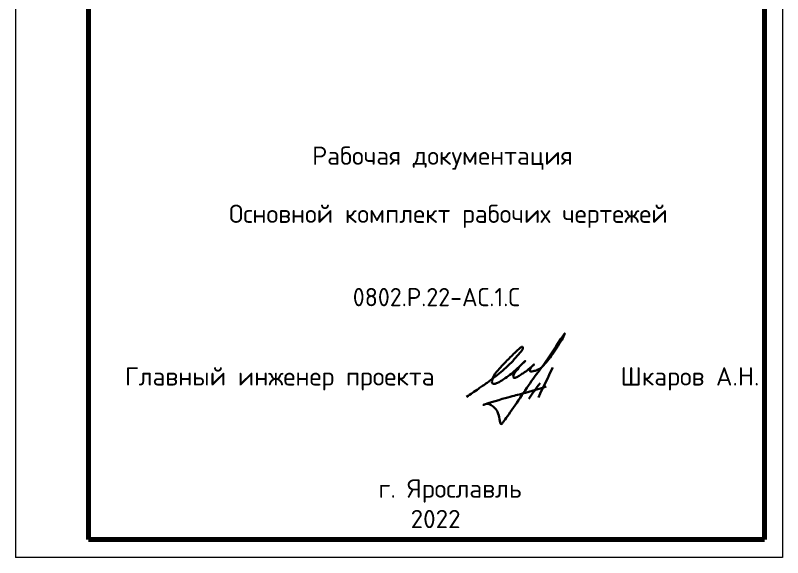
# Model space of a CAD drawing. Header units: millimetres. Extents: x 1601 to 14530, y 1157 to 3820.
# Drawn here: x 6331.1 to 6541.1, y 2825.6 to 2974.1 of the extents above; entities that cross this region are included whole.
import ezdxf

# ---------------------------------------------------------------- set-up
doc = ezdxf.new("R2010")
doc.units = ezdxf.units.MM
doc.layers.add('Основной', color=1, linetype='Continuous', lineweight=60)
doc.layers.add('Размерный', color=4, linetype='Continuous', lineweight=30)
doc.layers.add('рамка', color=7, linetype='Continuous')
doc.styles.add('-ISOCPEUR-', font='isocpeur.TTF')
doc.styles.get("Standard").update_dxf_attribs({"font": 'GOST Common.ttf'})

# ---------------------------------------------------------------- blocks, each defined once
blk = doc.blocks.new('подпись')
at = {"lineweight": 30}
for points in [[(-0.82, -1.225), (-0.208, -0.796), (0.429, -0.361), (0.855, -0.08), (1.32, 0.253), (2.001, 0.772), (2.795, 1.399), (3.272, 1.827), (3.842, 2.359), (4.465, 3.065), (5.012, 3.73), (5.076, 3.95), (5.014, 4.027), (4.906, 4.001), (4.755, 3.878), (4.332, 3.495), (3.4, 2.576), (2.343, 1.429), (1.835, 0.482), (1.869, 0.229), (1.988, 0.161), (2.165, 0.161), (2.413, 0.252), (3.02, 0.603), (3.714, 1.088), (4.343, 1.624), (5.321, 2.549), (4.752, 1.981), (4.266, 1.359), (4.075, 1.049), (4.069, 0.847), (4.111, 0.776), (4.248, 0.776), (4.424, 0.843), (4.779, 1.048), (5.159, 1.3), (5.466, 1.506), (5.722, 1.726), (6.052, 1.989), (6.229, 2.182), (5.944, 1.882), (5.796, 1.625), (5.796, 1.497), (5.891, 1.441), (6.132, 1.461), (6.57, 1.595), (6.902, 1.787), (7.496, 2.393), (8.037, 3.079), (8.605, 3.922), (9.148, 4.763), (9.43, 5.333), (7.998, 3.261), (6.286, 0.884), (3.582, -3.067), (3.054, -3.8), (2.851, -4.052), (2.493, -2.98), (2.121, -2.392), (1.297, -1.963), (1.024, -2.029), (2.914, -1.436), (4.701, -0.96), (7.512, -0.145)], [(8.192, 1.853), (6.683, -1.27)], [(6.859, 0.227), (5.672, -1.426)]]:
    blk.add_spline(points, degree=3, dxfattribs=at)
blk = doc.blocks.new('Подпись Леха')
at = {"layer": 'рамка'}
blk.add_blockref('подпись', (2.696, 0.109), dxfattribs=at)

msp = doc.modelspace()

# ---------------------------------------------------------------- linework, layer by layer
at = {"layer": 'Основной', "color": 7, "lineweight": 70}
for p, q in [((6351.1353, 3117.5891), (6351.1353, 2830.5891)), ((6536.1353, 2830.5891), (6536.1353, 3117.5891)), ((6351.1353, 2830.5891), (6536.1353, 2830.5891))]:
    msp.add_line(p, q, dxfattribs=at)
at = {"layer": 'Размерный', "color": 7, "lineweight": 20}
for p, q in [((6331.1353, 3122.5891), (6331.1353, 2825.5891)), ((6331.1353, 3122.5891), (6331.1353, 2825.5891)), ((6541.1353, 3122.5891), (6541.1353, 2825.5891)), ((6541.1353, 2825.5891), (6331.1353, 2825.5891))]:
    msp.add_line(p, q, dxfattribs=at)

# ---------------------------------------------------------------- block references
at = {"xscale": 2.616365880539074, "yscale": 2.616365880539074, "zscale": 2.616365880539074}
msp.add_blockref('Подпись Леха', (6449.7343, 2872.5228), dxfattribs=at)

# ---------------------------------------------------------------- texts
at = {"insert": (6423.4842, 2899.4351), "char_height": 5, "width": 38.557853, "attachment_point": 1}
msp.add_mtext('0802.Р.22-АС.1.С', dxfattribs=at)
at = {"layer": 'Размерный', "color": 7, "lineweight": 30, "char_height": 5, "attachment_point": 1, "style": '-ISOCPEUR-'}
for s, insert, width in [('\\pi51.22308,l10;Рабочая документация', (6351.1353, 2938.1553), 185), ('\\pi28.47308,l10;Основной комплект рабочих чертежей', (6351.1353, 2922.2536), 185), ('\\pl10;Главный инженер проекта                Шкаров А.Н.', (6351.1353, 2877.7261), 275.503585), ('\\pi79.121;г. Ярославль \\P\\pi87.92;2022', (6351.399, 2847.0024), 185)]:
    msp.add_mtext(s, dxfattribs=dict(at, insert=insert, width=width))

doc.saveas('drawing.dxf')
